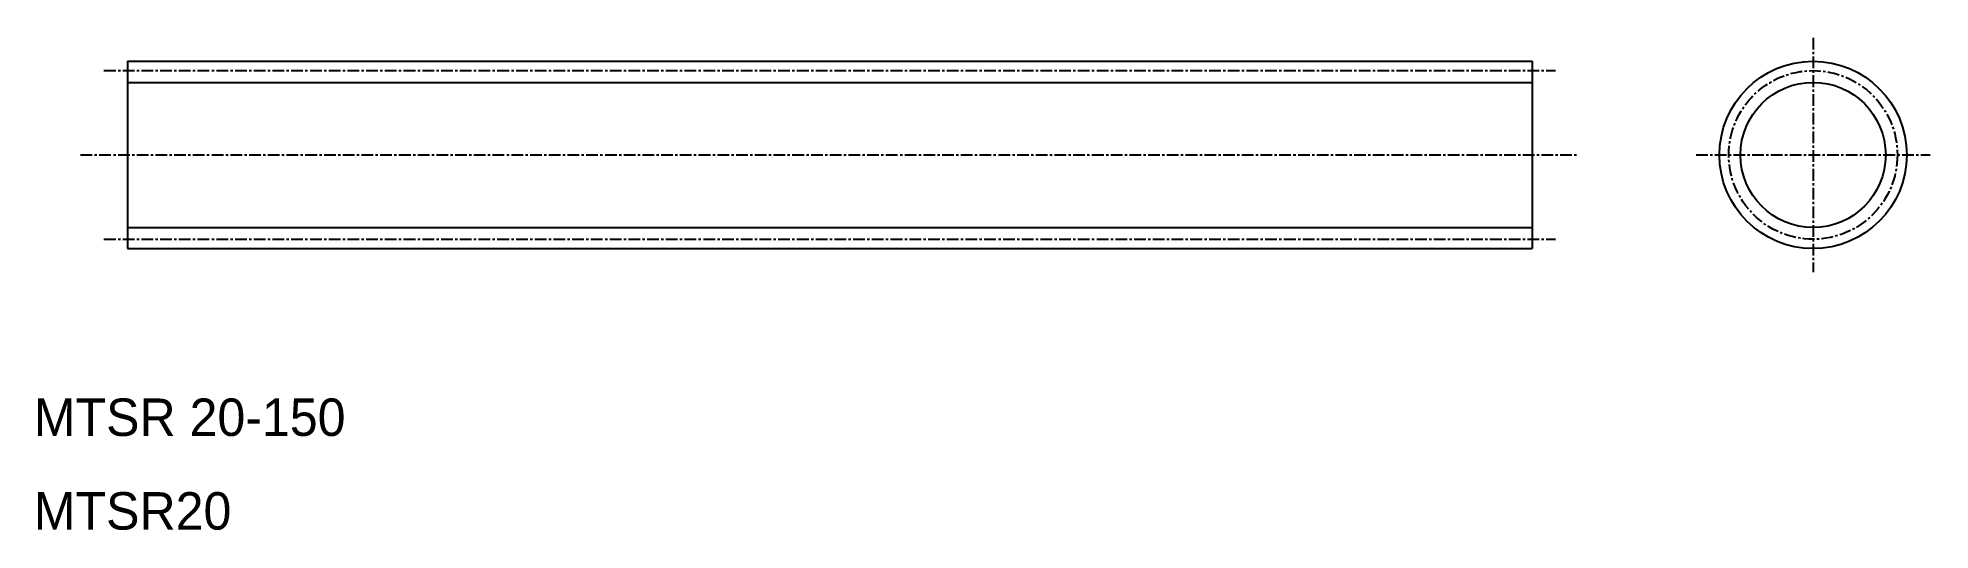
# Model space of a CAD drawing. Extents: x 10 to 212, y 10 to 62.
import ezdxf

# ---------------------------------------------------------------- set-up
doc = ezdxf.new("R2010")
doc.units = 0
doc.linetypes.add('CENTER', pattern=[2, 1.25, -0.25, 0.25, -0.25])
doc.layers.get('0').update_dxf_attribs({"linetype": 'CONTINUOUS'})
doc.layers.add('CENTER', color=1, linetype='CENTER')

msp = doc.modelspace()

# ---------------------------------------------------------------- linework, layer by layer
at = {"color": 7, "linetype": 'CONTINUOUS'}
for p, q in [((20, 60), (170, 60)), ((20, 60), (20, 40)), ((170, 60), (170, 40)), ((20, 55), (20, 55)), ((20, 40), (170, 40))]:
    msp.add_line(p, q, dxfattribs=at)
at = {"color": 3, "linetype": 'CONTINUOUS'}
for p, q in [((20, 57.75), (170, 57.75)), ((20, 42.25), (170, 42.25))]:
    msp.add_line(p, q, dxfattribs=at)
at = {"color": 7, "linetype": 'CONTINUOUS'}
msp.add_circle((200, 50), 10, dxfattribs=at)
at = {"color": 3, "linetype": 'CONTINUOUS'}
msp.add_circle((200, 50), 7.75, dxfattribs=at)
at = {"layer": 'CENTER', "color": 1, "linetype": 'CENTER'}
for p, q in [((200, 62.5), (200, 37.5)), ((17.5, 59), (172.5, 59)), ((15, 50), (175, 50)), ((187.5, 50), (212.5, 50)), ((17.5, 41), (172.5, 41))]:
    msp.add_line(p, q, dxfattribs=at)
msp.add_circle((200, 50), 9, dxfattribs=at)

# ---------------------------------------------------------------- texts
at = {"color": 7, "linetype": 'CONTINUOUS'}
for s, p in [('MTSR 20-150', (10, 20)), ('MTSR20', (10, 10))]:
    msp.add_text(s, height=4, dxfattribs=at).set_placement(p)

doc.saveas('drawing.dxf')
